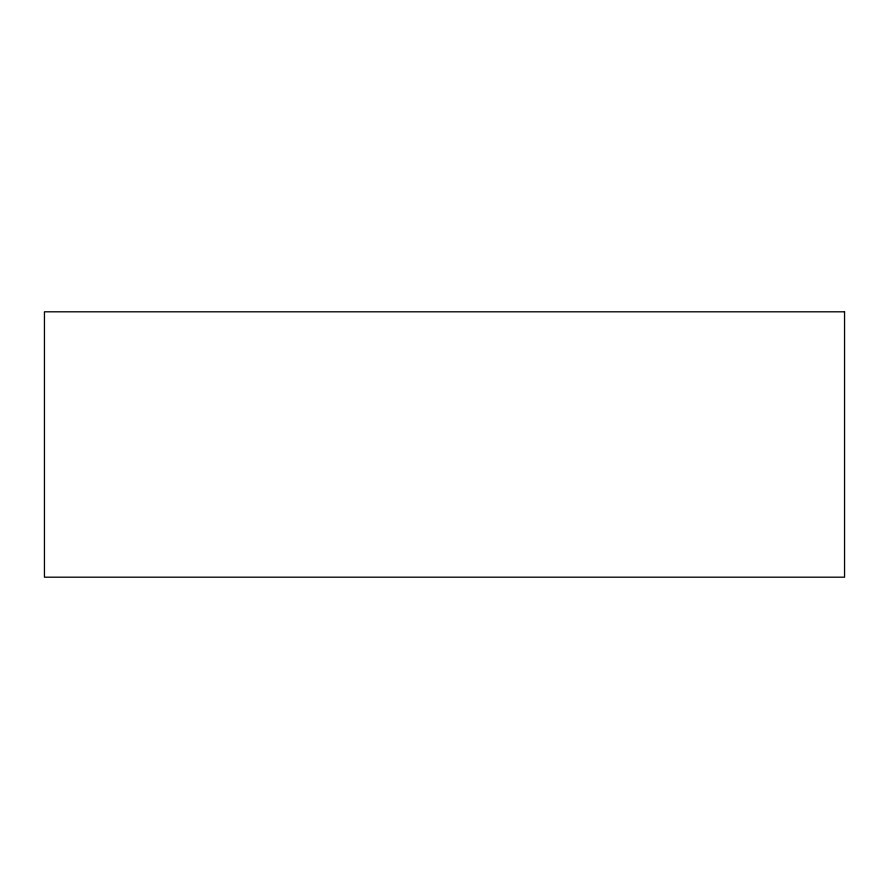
<?xml version="1.0" encoding="UTF-8"?>
<svg xmlns="http://www.w3.org/2000/svg" width="889" height="889" viewBox="0 0 889 889"><rect width="100%" height="100%" fill="white"/><g stroke="black" fill="none" stroke-linecap="round" stroke-linejoin="round"><path stroke-width="1.33" d="M844.55 311.806L44.45 311.806L44.45 577.194L844.55 577.194L844.55 311.806"/></g></svg>
